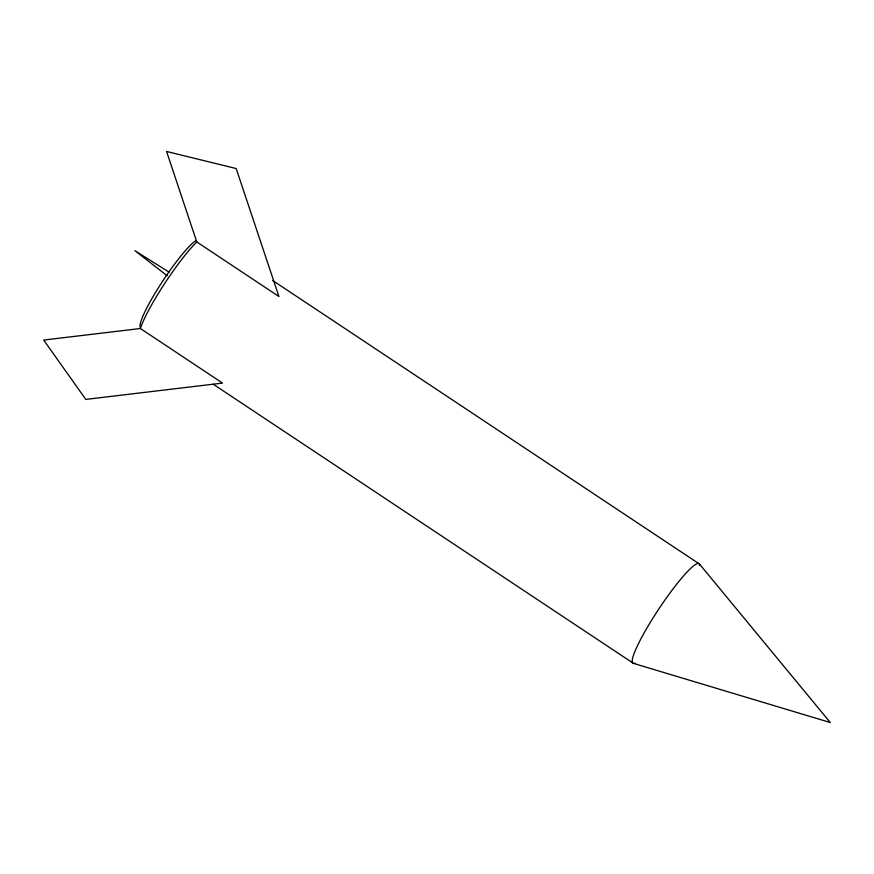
<?xml version="1.0" encoding="UTF-8"?>
<svg xmlns="http://www.w3.org/2000/svg" width="874" height="874" viewBox="0 0 874 874"><rect width="100%" height="100%" fill="white"/><g stroke="black" fill="none" stroke-linecap="round" stroke-linejoin="round"><path stroke-width="1.31" d="M140.386 328.515L43.7 340.052L85.794 399.407L222.531 383.085L140.386 328.515A59.771 8.434 -56.4 0 1 196.781 241.945L166.563 151.464L236.188 168.551L278.926 296.515L196.781 241.945M169.01 272.12L134.902 250.674L167.185 275.769M272.699 280.51L699.484 564.047L830.3 722.536L633.453 663.377L213.256 384.243M634.917 663.148A59.771 8.434 -56.4 0 1 659.051 608.632A59.771 8.434 -56.4 0 1 699.823 565.511M140.277 327.422A52.822 7.462 -56.4 0 1 159.942 285.361A52.822 7.462 -56.4 0 1 195.568 240.787"/></g></svg>
